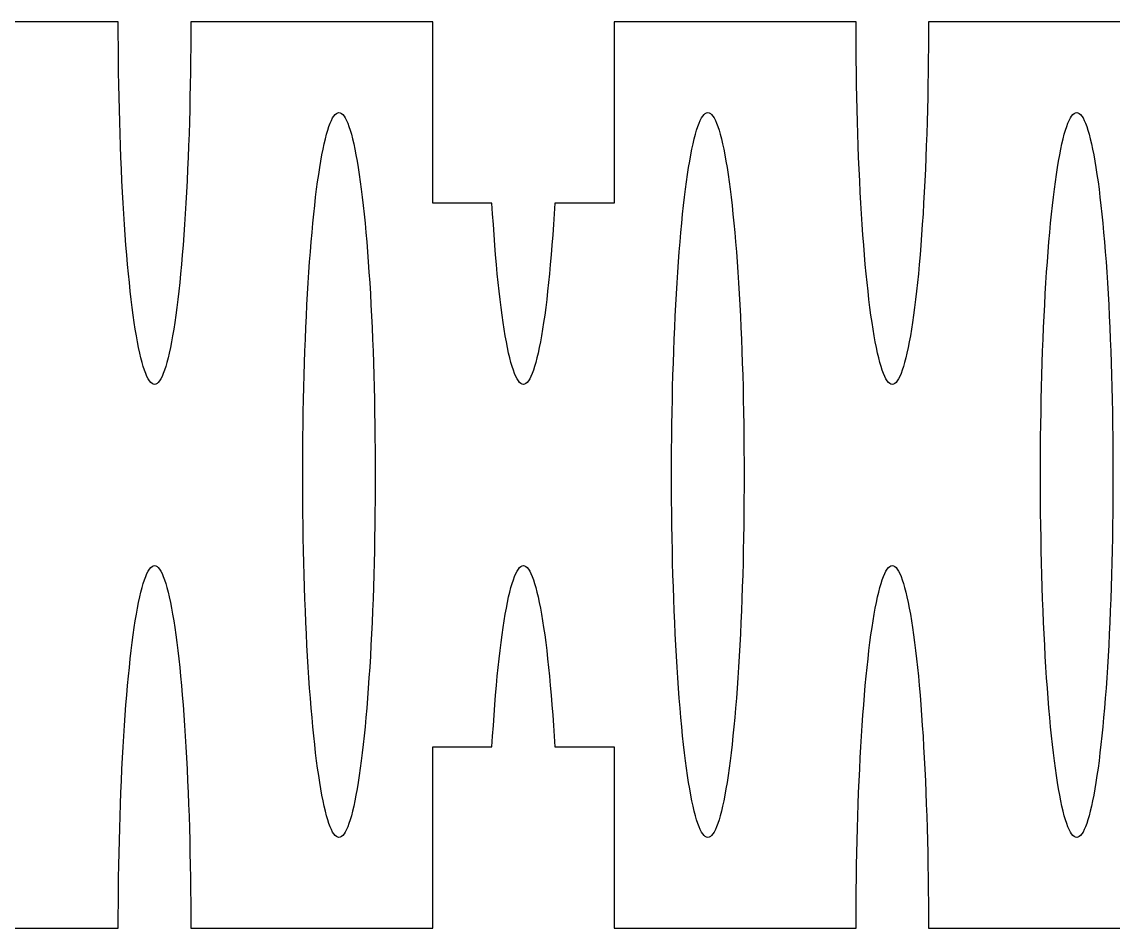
# Model space of a CAD drawing. Header units: metres. Extents: x -317 to 317, y -178 to -110.
# Drawn here: x -229.65 to -190.51, y -178.25 to -145.75 of the extents above; entities that cross this region are included whole.
import ezdxf

# ---------------------------------------------------------------- set-up
doc = ezdxf.new("R2010")
doc.units = ezdxf.units.M

msp = doc.modelspace()

# ---------------------------------------------------------------- linework, layer by layer
for p, q in [((-226.187, -145.75), (-236.815, -145.75)), ((-226.186, -146.204), (-226.187, -145.75)), ((-223.587, -145.75), (-223.588, -146.204)), ((-214.908, -145.75), (-223.587, -145.75)), ((-214.908, -152.25), (-214.908, -145.75)), ((-199.729, -145.75), (-208.408, -145.75)), ((-208.408, -145.75), (-208.408, -152.25)), ((-199.729, -146.204), (-199.729, -145.75)), ((-197.129, -145.75), (-197.13, -146.204)), ((-186.501, -145.75), (-197.129, -145.75)), ((-226.184, -146.657), (-226.186, -146.204)), ((-223.588, -146.204), (-223.59, -146.657)), ((-199.726, -146.657), (-199.729, -146.204)), ((-197.13, -146.204), (-197.133, -146.657)), ((-226.18, -147.109), (-226.184, -146.657)), ((-223.59, -146.657), (-223.594, -147.109)), ((-199.722, -147.109), (-199.726, -146.657)), ((-197.133, -146.657), (-197.137, -147.109)), ((-226.174, -147.559), (-226.18, -147.109)), ((-223.594, -147.109), (-223.599, -147.559)), ((-199.717, -147.559), (-199.722, -147.109)), ((-197.137, -147.109), (-197.142, -147.559)), ((-226.167, -148.007), (-226.174, -147.559)), ((-223.599, -147.559), (-223.606, -148.007)), ((-199.71, -148.007), (-199.717, -147.559)), ((-197.142, -147.559), (-197.149, -148.007)), ((-226.158, -148.453), (-226.167, -148.007)), ((-223.606, -148.007), (-223.615, -148.453)), ((-199.701, -148.453), (-199.71, -148.007)), ((-197.149, -148.007), (-197.158, -148.453)), ((-226.148, -148.895), (-226.158, -148.453)), ((-223.615, -148.453), (-223.625, -148.895)), ((-199.691, -148.895), (-199.701, -148.453)), ((-197.158, -148.453), (-197.168, -148.895)), ((-226.136, -149.333), (-226.148, -148.895)), ((-223.625, -148.895), (-223.637, -149.333)), ((-218.453, -149.127), (-218.408, -149.071)), ((-218.408, -149.071), (-218.363, -149.032)), ((-218.363, -149.032), (-218.318, -149.008)), ((-218.318, -149.008), (-218.272, -149)), ((-218.272, -149), (-218.227, -149.008)), ((-218.227, -149.008), (-218.182, -149.032)), ((-218.182, -149.032), (-218.137, -149.071)), ((-218.137, -149.071), (-218.091, -149.127)), ((-205.225, -149.127), (-205.18, -149.071)), ((-205.18, -149.071), (-205.134, -149.032)), ((-205.134, -149.032), (-205.089, -149.008)), ((-205.089, -149.008), (-205.044, -149)), ((-205.044, -149), (-204.998, -149.008)), ((-204.998, -149.008), (-204.953, -149.032)), ((-204.953, -149.032), (-204.908, -149.071)), ((-204.908, -149.071), (-204.863, -149.127)), ((-199.679, -149.333), (-199.691, -148.895)), ((-197.168, -148.895), (-197.18, -149.333)), ((-191.996, -149.127), (-191.951, -149.071)), ((-191.951, -149.071), (-191.906, -149.032)), ((-191.906, -149.032), (-191.861, -149.008)), ((-191.861, -149.008), (-191.815, -149)), ((-191.815, -149), (-191.77, -149.008)), ((-191.77, -149.008), (-191.724, -149.032)), ((-191.724, -149.032), (-191.679, -149.071)), ((-191.679, -149.071), (-191.634, -149.127)), ((-226.123, -149.767), (-226.136, -149.333)), ((-223.637, -149.333), (-223.65, -149.767)), ((-218.674, -149.636), (-218.631, -149.504)), ((-218.631, -149.504), (-218.587, -149.386)), ((-218.587, -149.386), (-218.543, -149.284)), ((-218.543, -149.284), (-218.498, -149.197)), ((-218.498, -149.197), (-218.453, -149.127)), ((-218.091, -149.127), (-218.047, -149.197)), ((-218.047, -149.197), (-218.002, -149.284)), ((-218.002, -149.284), (-217.958, -149.386)), ((-217.958, -149.386), (-217.914, -149.504)), ((-217.914, -149.504), (-217.871, -149.636)), ((-205.446, -149.636), (-205.402, -149.504)), ((-205.402, -149.504), (-205.358, -149.386)), ((-205.358, -149.386), (-205.314, -149.284)), ((-205.314, -149.284), (-205.27, -149.197)), ((-205.27, -149.197), (-205.225, -149.127)), ((-204.863, -149.127), (-204.818, -149.197)), ((-204.818, -149.197), (-204.774, -149.284)), ((-204.774, -149.284), (-204.729, -149.386)), ((-204.729, -149.386), (-204.685, -149.504)), ((-204.685, -149.504), (-204.642, -149.636)), ((-199.666, -149.767), (-199.679, -149.333)), ((-197.18, -149.333), (-197.193, -149.767)), ((-192.217, -149.636), (-192.173, -149.504)), ((-192.173, -149.504), (-192.13, -149.386)), ((-192.13, -149.386), (-192.085, -149.284)), ((-192.085, -149.284), (-192.041, -149.197)), ((-192.041, -149.197), (-191.996, -149.127)), ((-191.634, -149.127), (-191.589, -149.197)), ((-191.589, -149.197), (-191.545, -149.284)), ((-191.545, -149.284), (-191.501, -149.386)), ((-191.501, -149.386), (-191.457, -149.504)), ((-191.457, -149.504), (-191.413, -149.636)), ((-226.108, -150.196), (-226.123, -149.767)), ((-223.65, -149.767), (-223.665, -150.196)), ((-218.759, -149.947), (-218.717, -149.784)), ((-218.717, -149.784), (-218.674, -149.636)), ((-217.871, -149.636), (-217.828, -149.784)), ((-217.828, -149.784), (-217.785, -149.947)), ((-205.531, -149.947), (-205.488, -149.784)), ((-205.488, -149.784), (-205.446, -149.636)), ((-204.642, -149.636), (-204.599, -149.784)), ((-204.599, -149.784), (-204.557, -149.947)), ((-199.651, -150.196), (-199.666, -149.767)), ((-197.193, -149.767), (-197.208, -150.196)), ((-192.302, -149.947), (-192.26, -149.784)), ((-192.26, -149.784), (-192.217, -149.636)), ((-191.413, -149.636), (-191.371, -149.784)), ((-191.371, -149.784), (-191.328, -149.947)), ((-226.092, -150.62), (-226.108, -150.196)), ((-223.665, -150.196), (-223.681, -150.62)), ((-218.842, -150.316), (-218.801, -150.124)), ((-218.801, -150.124), (-218.759, -149.947)), ((-217.785, -149.947), (-217.744, -150.124)), ((-217.744, -150.124), (-217.703, -150.316)), ((-205.614, -150.316), (-205.573, -150.124)), ((-205.573, -150.124), (-205.531, -149.947)), ((-204.557, -149.947), (-204.515, -150.124)), ((-204.515, -150.124), (-204.474, -150.316)), ((-199.635, -150.62), (-199.651, -150.196)), ((-197.208, -150.196), (-197.224, -150.62)), ((-192.385, -150.316), (-192.344, -150.124)), ((-192.344, -150.124), (-192.302, -149.947)), ((-191.328, -149.947), (-191.286, -150.124)), ((-191.286, -150.124), (-191.245, -150.316)), ((-226.074, -151.038), (-226.092, -150.62)), ((-223.681, -150.62), (-223.699, -151.038)), ((-218.922, -150.742), (-218.883, -150.522)), ((-218.883, -150.522), (-218.842, -150.316)), ((-217.703, -150.316), (-217.662, -150.522)), ((-217.662, -150.522), (-217.622, -150.742)), ((-205.694, -150.742), (-205.654, -150.522)), ((-205.654, -150.522), (-205.614, -150.316)), ((-204.474, -150.316), (-204.433, -150.522)), ((-204.433, -150.522), (-204.394, -150.742)), ((-199.617, -151.038), (-199.635, -150.62)), ((-197.224, -150.62), (-197.242, -151.038)), ((-192.465, -150.742), (-192.425, -150.522)), ((-192.425, -150.522), (-192.385, -150.316)), ((-191.245, -150.316), (-191.205, -150.522)), ((-191.205, -150.522), (-191.165, -150.742)), ((-226.055, -151.449), (-226.074, -151.038)), ((-223.699, -151.038), (-223.718, -151.449)), ((-218.999, -151.223), (-218.961, -150.975)), ((-218.961, -150.975), (-218.922, -150.742)), ((-217.622, -150.742), (-217.584, -150.975)), ((-217.584, -150.975), (-217.545, -151.223)), ((-205.771, -151.223), (-205.733, -150.975)), ((-205.733, -150.975), (-205.694, -150.742)), ((-204.394, -150.742), (-204.355, -150.975)), ((-204.355, -150.975), (-204.317, -151.223)), ((-199.598, -151.449), (-199.617, -151.038)), ((-197.242, -151.038), (-197.261, -151.449)), ((-192.542, -151.223), (-192.504, -150.975)), ((-192.504, -150.975), (-192.465, -150.742)), ((-191.165, -150.742), (-191.126, -150.975)), ((-191.126, -150.975), (-191.088, -151.223)), ((-226.035, -151.853), (-226.055, -151.449)), ((-223.718, -151.449), (-223.739, -151.853)), ((-219.037, -151.483), (-218.999, -151.223)), ((-217.545, -151.223), (-217.508, -151.483)), ((-205.808, -151.483), (-205.771, -151.223)), ((-204.317, -151.223), (-204.28, -151.483)), ((-199.577, -151.853), (-199.598, -151.449)), ((-197.261, -151.449), (-197.282, -151.853)), ((-192.579, -151.483), (-192.542, -151.223)), ((-191.088, -151.223), (-191.051, -151.483)), ((-226.013, -152.25), (-226.035, -151.853)), ((-223.739, -151.853), (-223.761, -152.25)), ((-219.108, -152.041), (-219.073, -151.756)), ((-219.073, -151.756), (-219.037, -151.483)), ((-217.508, -151.483), (-217.472, -151.756)), ((-217.472, -151.756), (-217.437, -152.041)), ((-205.879, -152.041), (-205.844, -151.756)), ((-205.844, -151.756), (-205.808, -151.483)), ((-204.28, -151.483), (-204.243, -151.756)), ((-204.243, -151.756), (-204.208, -152.041)), ((-199.555, -152.25), (-199.577, -151.853)), ((-197.282, -151.853), (-197.304, -152.25)), ((-192.651, -152.041), (-192.616, -151.756)), ((-192.616, -151.756), (-192.579, -151.483)), ((-191.051, -151.483), (-191.015, -151.756)), ((-191.015, -151.756), (-190.98, -152.041)), ((-219.142, -152.339), (-219.108, -152.041)), ((-217.437, -152.041), (-217.403, -152.339)), ((-205.914, -152.339), (-205.879, -152.041)), ((-204.208, -152.041), (-204.174, -152.339)), ((-192.685, -152.339), (-192.651, -152.041)), ((-190.98, -152.041), (-190.945, -152.339)), ((-225.989, -152.639), (-226.013, -152.25)), ((-225.964, -153.02), (-225.989, -152.639)), ((-223.784, -152.639), (-223.809, -153.02)), ((-223.761, -152.25), (-223.784, -152.639)), ((-219.175, -152.649), (-219.142, -152.339)), ((-217.403, -152.339), (-217.369, -152.649)), ((-212.784, -152.25), (-214.908, -152.25)), ((-212.761, -152.639), (-212.784, -152.25)), ((-212.784, -152.25), (-212.784, -152.25)), ((-212.736, -153.02), (-212.761, -152.639)), ((-210.556, -152.639), (-210.58, -153.02)), ((-210.532, -152.25), (-210.556, -152.639)), ((-208.408, -152.25), (-210.532, -152.25)), ((-210.532, -152.25), (-210.532, -152.25)), ((-205.947, -152.649), (-205.914, -152.339)), ((-204.174, -152.339), (-204.141, -152.649)), ((-199.532, -152.639), (-199.555, -152.25)), ((-199.507, -153.02), (-199.532, -152.639)), ((-197.327, -152.639), (-197.352, -153.02)), ((-197.304, -152.25), (-197.327, -152.639)), ((-192.718, -152.649), (-192.685, -152.339)), ((-190.945, -152.339), (-190.912, -152.649)), ((-225.938, -153.391), (-225.964, -153.02)), ((-223.809, -153.02), (-223.835, -153.391)), ((-219.239, -153.301), (-219.208, -152.969)), ((-219.208, -152.969), (-219.175, -152.649)), ((-217.369, -152.649), (-217.337, -152.969)), ((-217.337, -152.969), (-217.306, -153.301)), ((-212.71, -153.391), (-212.736, -153.02)), ((-210.58, -153.02), (-210.606, -153.391)), ((-206.01, -153.301), (-205.979, -152.969)), ((-205.979, -152.969), (-205.947, -152.649)), ((-204.141, -152.649), (-204.109, -152.969)), ((-204.109, -152.969), (-204.078, -153.301)), ((-199.481, -153.391), (-199.507, -153.02)), ((-197.352, -153.02), (-197.378, -153.391)), ((-192.781, -153.301), (-192.75, -152.969)), ((-192.75, -152.969), (-192.718, -152.649)), ((-190.912, -152.649), (-190.88, -152.969)), ((-190.88, -152.969), (-190.849, -153.301)), ((-225.911, -153.754), (-225.938, -153.391)), ((-223.835, -153.391), (-223.862, -153.754)), ((-219.268, -153.644), (-219.239, -153.301)), ((-217.306, -153.301), (-217.277, -153.644)), ((-212.683, -153.754), (-212.71, -153.391)), ((-210.606, -153.391), (-210.634, -153.754)), ((-206.04, -153.644), (-206.01, -153.301)), ((-204.078, -153.301), (-204.048, -153.644)), ((-199.454, -153.754), (-199.481, -153.391)), ((-197.378, -153.391), (-197.405, -153.754)), ((-192.811, -153.644), (-192.781, -153.301)), ((-190.849, -153.301), (-190.819, -153.644)), ((-225.883, -154.106), (-225.911, -153.754)), ((-223.862, -153.754), (-223.891, -154.106)), ((-219.297, -153.996), (-219.268, -153.644)), ((-217.277, -153.644), (-217.248, -153.996)), ((-212.654, -154.106), (-212.683, -153.754)), ((-210.634, -153.754), (-210.662, -154.106)), ((-206.068, -153.996), (-206.04, -153.644)), ((-204.048, -153.644), (-204.019, -153.996)), ((-199.425, -154.106), (-199.454, -153.754)), ((-197.405, -153.754), (-197.434, -154.106)), ((-192.84, -153.996), (-192.811, -153.644)), ((-190.819, -153.644), (-190.791, -153.996)), ((-225.853, -154.449), (-225.883, -154.106)), ((-223.891, -154.106), (-223.921, -154.449)), ((-219.324, -154.359), (-219.297, -153.996)), ((-217.248, -153.996), (-217.221, -154.359)), ((-212.624, -154.449), (-212.654, -154.106)), ((-210.662, -154.106), (-210.692, -154.449)), ((-206.096, -154.359), (-206.068, -153.996)), ((-204.019, -153.996), (-203.992, -154.359)), ((-199.396, -154.449), (-199.425, -154.106)), ((-197.434, -154.106), (-197.463, -154.449)), ((-192.867, -154.359), (-192.84, -153.996)), ((-190.791, -153.996), (-190.763, -154.359)), ((-225.822, -154.781), (-225.853, -154.449)), ((-223.921, -154.449), (-223.952, -154.781)), ((-219.35, -154.73), (-219.324, -154.359)), ((-217.221, -154.359), (-217.195, -154.73)), ((-212.593, -154.781), (-212.624, -154.449)), ((-210.692, -154.449), (-210.723, -154.781)), ((-206.122, -154.73), (-206.096, -154.359)), ((-203.992, -154.359), (-203.966, -154.73)), ((-199.365, -154.781), (-199.396, -154.449)), ((-197.463, -154.449), (-197.494, -154.781)), ((-192.893, -154.73), (-192.867, -154.359)), ((-190.763, -154.359), (-190.737, -154.73)), ((-225.79, -155.101), (-225.822, -154.781)), ((-223.952, -154.781), (-223.984, -155.101)), ((-219.375, -155.111), (-219.35, -154.73)), ((-217.195, -154.73), (-217.17, -155.111)), ((-212.561, -155.101), (-212.593, -154.781)), ((-210.723, -154.781), (-210.755, -155.101)), ((-206.146, -155.111), (-206.122, -154.73)), ((-203.966, -154.73), (-203.941, -155.111)), ((-199.333, -155.101), (-199.365, -154.781)), ((-197.494, -154.781), (-197.526, -155.101)), ((-192.918, -155.111), (-192.893, -154.73)), ((-190.737, -154.73), (-190.713, -155.111)), ((-225.757, -155.411), (-225.79, -155.101)), ((-223.984, -155.101), (-224.017, -155.411)), ((-219.398, -155.5), (-219.375, -155.111)), ((-217.17, -155.111), (-217.147, -155.5)), ((-212.528, -155.411), (-212.561, -155.101)), ((-210.755, -155.101), (-210.788, -155.411)), ((-206.17, -155.5), (-206.146, -155.111)), ((-203.941, -155.111), (-203.918, -155.5)), ((-199.299, -155.411), (-199.333, -155.101)), ((-197.526, -155.101), (-197.56, -155.411)), ((-192.941, -155.5), (-192.918, -155.111)), ((-190.713, -155.111), (-190.689, -155.5)), ((-225.722, -155.709), (-225.757, -155.411)), ((-225.687, -155.994), (-225.722, -155.709)), ((-224.051, -155.709), (-224.086, -155.994)), ((-224.017, -155.411), (-224.051, -155.709)), ((-219.42, -155.897), (-219.398, -155.5)), ((-217.147, -155.5), (-217.125, -155.897)), ((-212.494, -155.709), (-212.528, -155.411)), ((-212.458, -155.994), (-212.494, -155.709)), ((-210.822, -155.709), (-210.858, -155.994)), ((-210.788, -155.411), (-210.822, -155.709)), ((-206.192, -155.897), (-206.17, -155.5)), ((-203.918, -155.5), (-203.896, -155.897)), ((-199.265, -155.709), (-199.299, -155.411)), ((-199.23, -155.994), (-199.265, -155.709)), ((-197.594, -155.709), (-197.629, -155.994)), ((-197.56, -155.411), (-197.594, -155.709)), ((-192.963, -155.897), (-192.941, -155.5)), ((-190.689, -155.5), (-190.667, -155.897)), ((-225.651, -156.267), (-225.687, -155.994)), ((-224.086, -155.994), (-224.123, -156.267)), ((-219.441, -156.301), (-219.42, -155.897)), ((-217.125, -155.897), (-217.104, -156.301)), ((-212.422, -156.267), (-212.458, -155.994)), ((-210.858, -155.994), (-210.894, -156.267)), ((-206.212, -156.301), (-206.192, -155.897)), ((-203.896, -155.897), (-203.875, -156.301)), ((-199.194, -156.267), (-199.23, -155.994)), ((-197.629, -155.994), (-197.665, -156.267)), ((-192.984, -156.301), (-192.963, -155.897)), ((-190.667, -155.897), (-190.647, -156.301)), ((-225.614, -156.527), (-225.651, -156.267)), ((-225.576, -156.775), (-225.614, -156.527)), ((-224.16, -156.527), (-224.198, -156.775)), ((-224.123, -156.267), (-224.16, -156.527)), ((-219.46, -156.712), (-219.441, -156.301)), ((-217.104, -156.301), (-217.085, -156.712)), ((-212.385, -156.527), (-212.422, -156.267)), ((-212.347, -156.775), (-212.385, -156.527)), ((-210.931, -156.527), (-210.969, -156.775)), ((-210.894, -156.267), (-210.931, -156.527)), ((-206.231, -156.712), (-206.212, -156.301)), ((-203.875, -156.301), (-203.856, -156.712)), ((-199.156, -156.527), (-199.194, -156.267)), ((-199.118, -156.775), (-199.156, -156.527)), ((-197.703, -156.527), (-197.741, -156.775)), ((-197.665, -156.267), (-197.703, -156.527)), ((-193.003, -156.712), (-192.984, -156.301)), ((-190.647, -156.301), (-190.628, -156.712)), ((-225.537, -157.008), (-225.576, -156.775)), ((-224.198, -156.775), (-224.237, -157.008)), ((-219.478, -157.13), (-219.46, -156.712)), ((-217.085, -156.712), (-217.067, -157.13)), ((-212.308, -157.008), (-212.347, -156.775)), ((-210.969, -156.775), (-211.008, -157.008)), ((-206.249, -157.13), (-206.231, -156.712)), ((-203.856, -156.712), (-203.838, -157.13)), ((-199.079, -157.008), (-199.118, -156.775)), ((-197.741, -156.775), (-197.779, -157.008)), ((-193.02, -157.13), (-193.003, -156.712)), ((-190.628, -156.712), (-190.61, -157.13)), ((-225.497, -157.228), (-225.537, -157.008)), ((-225.457, -157.434), (-225.497, -157.228)), ((-224.276, -157.228), (-224.317, -157.434)), ((-224.237, -157.008), (-224.276, -157.228)), ((-219.494, -157.554), (-219.478, -157.13)), ((-217.067, -157.13), (-217.051, -157.554)), ((-212.268, -157.228), (-212.308, -157.008)), ((-212.228, -157.434), (-212.268, -157.228)), ((-211.048, -157.228), (-211.088, -157.434)), ((-211.008, -157.008), (-211.048, -157.228)), ((-206.265, -157.554), (-206.249, -157.13)), ((-203.838, -157.13), (-203.822, -157.554)), ((-199.04, -157.228), (-199.079, -157.008)), ((-198.999, -157.434), (-199.04, -157.228)), ((-197.819, -157.228), (-197.86, -157.434)), ((-197.779, -157.008), (-197.819, -157.228)), ((-193.037, -157.554), (-193.02, -157.13)), ((-190.61, -157.13), (-190.594, -157.554)), ((-225.415, -157.626), (-225.457, -157.434)), ((-225.374, -157.803), (-225.415, -157.626)), ((-224.358, -157.626), (-224.4, -157.803)), ((-224.317, -157.434), (-224.358, -157.626)), ((-219.509, -157.983), (-219.494, -157.554)), ((-217.051, -157.554), (-217.036, -157.983)), ((-212.187, -157.626), (-212.228, -157.434)), ((-212.145, -157.803), (-212.187, -157.626)), ((-211.129, -157.626), (-211.171, -157.803)), ((-211.088, -157.434), (-211.129, -157.626)), ((-206.28, -157.983), (-206.265, -157.554)), ((-203.822, -157.554), (-203.807, -157.983)), ((-198.958, -157.626), (-198.999, -157.434)), ((-198.916, -157.803), (-198.958, -157.626)), ((-197.901, -157.626), (-197.942, -157.803)), ((-197.86, -157.434), (-197.901, -157.626)), ((-193.052, -157.983), (-193.037, -157.554)), ((-190.594, -157.554), (-190.579, -157.983)), ((-225.331, -157.966), (-225.374, -157.803)), ((-225.288, -158.114), (-225.331, -157.966)), ((-225.245, -158.246), (-225.288, -158.114)), ((-224.485, -158.114), (-224.528, -158.246)), ((-224.442, -157.966), (-224.485, -158.114)), ((-224.4, -157.803), (-224.442, -157.966)), ((-219.522, -158.417), (-219.509, -157.983)), ((-217.036, -157.983), (-217.023, -158.417)), ((-212.103, -157.966), (-212.145, -157.803)), ((-212.06, -158.114), (-212.103, -157.966)), ((-212.016, -158.246), (-212.06, -158.114)), ((-211.256, -158.114), (-211.3, -158.246)), ((-211.213, -157.966), (-211.256, -158.114)), ((-211.171, -157.803), (-211.213, -157.966)), ((-206.293, -158.417), (-206.28, -157.983)), ((-203.807, -157.983), (-203.794, -158.417)), ((-198.874, -157.966), (-198.916, -157.803)), ((-198.831, -158.114), (-198.874, -157.966)), ((-198.788, -158.246), (-198.831, -158.114)), ((-198.028, -158.114), (-198.071, -158.246)), ((-197.985, -157.966), (-198.028, -158.114)), ((-197.942, -157.803), (-197.985, -157.966)), ((-193.065, -158.417), (-193.052, -157.983)), ((-190.579, -157.983), (-190.566, -158.417)), ((-225.201, -158.364), (-225.245, -158.246)), ((-225.157, -158.466), (-225.201, -158.364)), ((-225.112, -158.553), (-225.157, -158.466)), ((-224.616, -158.466), (-224.661, -158.553)), ((-224.572, -158.364), (-224.616, -158.466)), ((-224.528, -158.246), (-224.572, -158.364)), ((-219.534, -158.855), (-219.522, -158.417)), ((-217.023, -158.417), (-217.011, -158.855)), ((-211.973, -158.364), (-212.016, -158.246)), ((-211.928, -158.466), (-211.973, -158.364)), ((-211.884, -158.553), (-211.928, -158.466)), ((-211.388, -158.466), (-211.432, -158.553)), ((-211.344, -158.364), (-211.388, -158.466)), ((-211.3, -158.246), (-211.344, -158.364)), ((-206.305, -158.855), (-206.293, -158.417)), ((-203.794, -158.417), (-203.782, -158.855)), ((-198.744, -158.364), (-198.788, -158.246)), ((-198.7, -158.466), (-198.744, -158.364)), ((-198.655, -158.553), (-198.7, -158.466)), ((-198.159, -158.466), (-198.204, -158.553)), ((-198.115, -158.364), (-198.159, -158.466)), ((-198.071, -158.246), (-198.115, -158.364)), ((-193.077, -158.855), (-193.065, -158.417)), ((-190.566, -158.417), (-190.554, -158.855)), ((-225.068, -158.623), (-225.112, -158.553)), ((-225.023, -158.679), (-225.068, -158.623)), ((-224.977, -158.718), (-225.023, -158.679)), ((-224.932, -158.742), (-224.977, -158.718)), ((-224.887, -158.75), (-224.932, -158.742)), ((-224.841, -158.742), (-224.887, -158.75)), ((-224.796, -158.718), (-224.841, -158.742)), ((-224.751, -158.679), (-224.796, -158.718)), ((-224.706, -158.623), (-224.751, -158.679)), ((-224.661, -158.553), (-224.706, -158.623)), ((-219.544, -159.297), (-219.534, -158.855)), ((-217.011, -158.855), (-217.001, -159.297)), ((-211.839, -158.623), (-211.884, -158.553)), ((-211.794, -158.679), (-211.839, -158.623)), ((-211.749, -158.718), (-211.794, -158.679)), ((-211.703, -158.742), (-211.749, -158.718)), ((-211.658, -158.75), (-211.703, -158.742)), ((-211.613, -158.742), (-211.658, -158.75)), ((-211.567, -158.718), (-211.613, -158.742)), ((-211.522, -158.679), (-211.567, -158.718)), ((-211.477, -158.623), (-211.522, -158.679)), ((-211.432, -158.553), (-211.477, -158.623)), ((-206.315, -159.297), (-206.305, -158.855)), ((-203.782, -158.855), (-203.772, -159.297)), ((-198.61, -158.623), (-198.655, -158.553)), ((-198.565, -158.679), (-198.61, -158.623)), ((-198.52, -158.718), (-198.565, -158.679)), ((-198.475, -158.742), (-198.52, -158.718)), ((-198.429, -158.75), (-198.475, -158.742)), ((-198.384, -158.742), (-198.429, -158.75)), ((-198.339, -158.718), (-198.384, -158.742)), ((-198.294, -158.679), (-198.339, -158.718)), ((-198.249, -158.623), (-198.294, -158.679)), ((-198.204, -158.553), (-198.249, -158.623)), ((-193.087, -159.297), (-193.077, -158.855)), ((-190.554, -158.855), (-190.544, -159.297)), ((-219.553, -159.743), (-219.544, -159.297)), ((-217.001, -159.297), (-216.992, -159.743)), ((-206.324, -159.743), (-206.315, -159.297)), ((-203.772, -159.297), (-203.764, -159.743)), ((-193.095, -159.743), (-193.087, -159.297)), ((-190.544, -159.297), (-190.535, -159.743)), ((-219.56, -160.191), (-219.553, -159.743)), ((-216.992, -159.743), (-216.985, -160.191)), ((-206.331, -160.191), (-206.324, -159.743)), ((-203.764, -159.743), (-203.756, -160.191)), ((-193.103, -160.191), (-193.095, -159.743)), ((-190.535, -159.743), (-190.528, -160.191)), ((-219.565, -160.641), (-219.56, -160.191)), ((-216.985, -160.191), (-216.98, -160.641)), ((-206.337, -160.641), (-206.331, -160.191)), ((-203.756, -160.191), (-203.751, -160.641)), ((-193.108, -160.641), (-193.103, -160.191)), ((-190.528, -160.191), (-190.522, -160.641)), ((-219.569, -161.093), (-219.565, -160.641)), ((-216.98, -160.641), (-216.976, -161.093)), ((-206.341, -161.093), (-206.337, -160.641)), ((-203.751, -160.641), (-203.747, -161.093)), ((-193.112, -161.093), (-193.108, -160.641)), ((-190.522, -160.641), (-190.518, -161.093)), ((-219.572, -161.546), (-219.569, -161.093)), ((-216.976, -161.093), (-216.973, -161.546)), ((-206.343, -161.546), (-206.341, -161.093)), ((-203.747, -161.093), (-203.745, -161.546)), ((-193.114, -161.546), (-193.112, -161.093)), ((-190.518, -161.093), (-190.516, -161.546)), ((-219.572, -162), (-219.572, -161.546)), ((-216.973, -161.546), (-216.972, -162)), ((-206.344, -162), (-206.343, -161.546)), ((-203.745, -161.546), (-203.744, -162)), ((-193.115, -162), (-193.114, -161.546)), ((-190.516, -161.546), (-190.515, -162)), ((-219.572, -162.454), (-219.572, -162)), ((-216.972, -162), (-216.973, -162.454)), ((-206.343, -162.454), (-206.344, -162)), ((-203.744, -162), (-203.745, -162.454)), ((-193.114, -162.454), (-193.115, -162)), ((-190.515, -162), (-190.516, -162.454)), ((-219.569, -162.907), (-219.572, -162.454)), ((-216.973, -162.454), (-216.976, -162.907)), ((-206.341, -162.907), (-206.343, -162.454)), ((-203.745, -162.454), (-203.747, -162.907)), ((-193.112, -162.907), (-193.114, -162.454)), ((-190.516, -162.454), (-190.518, -162.907)), ((-219.565, -163.359), (-219.569, -162.907)), ((-216.976, -162.907), (-216.98, -163.359)), ((-206.337, -163.359), (-206.341, -162.907)), ((-203.747, -162.907), (-203.751, -163.359)), ((-193.108, -163.359), (-193.112, -162.907)), ((-190.518, -162.907), (-190.522, -163.359)), ((-219.56, -163.809), (-219.565, -163.359)), ((-216.98, -163.359), (-216.985, -163.809)), ((-206.331, -163.809), (-206.337, -163.359)), ((-203.751, -163.359), (-203.756, -163.809)), ((-193.103, -163.809), (-193.108, -163.359)), ((-190.522, -163.359), (-190.528, -163.809)), ((-219.553, -164.257), (-219.56, -163.809)), ((-216.985, -163.809), (-216.992, -164.257)), ((-206.324, -164.257), (-206.331, -163.809)), ((-203.756, -163.809), (-203.764, -164.257)), ((-193.095, -164.257), (-193.103, -163.809)), ((-190.528, -163.809), (-190.535, -164.257)), ((-219.544, -164.703), (-219.553, -164.257)), ((-216.992, -164.257), (-217.001, -164.703)), ((-206.315, -164.703), (-206.324, -164.257)), ((-203.764, -164.257), (-203.772, -164.703)), ((-193.087, -164.703), (-193.095, -164.257)), ((-190.535, -164.257), (-190.544, -164.703)), ((-219.534, -165.145), (-219.544, -164.703)), ((-217.001, -164.703), (-217.011, -165.145)), ((-206.305, -165.145), (-206.315, -164.703)), ((-203.772, -164.703), (-203.782, -165.145)), ((-193.077, -165.145), (-193.087, -164.703)), ((-190.544, -164.703), (-190.554, -165.145)), ((-219.522, -165.583), (-219.534, -165.145)), ((-217.011, -165.145), (-217.023, -165.583)), ((-206.293, -165.583), (-206.305, -165.145)), ((-203.782, -165.145), (-203.794, -165.583)), ((-193.065, -165.583), (-193.077, -165.145)), ((-190.554, -165.145), (-190.566, -165.583)), ((-225.201, -165.636), (-225.157, -165.534)), ((-225.157, -165.534), (-225.112, -165.447)), ((-225.112, -165.447), (-225.068, -165.377)), ((-225.068, -165.377), (-225.023, -165.321)), ((-225.023, -165.321), (-224.977, -165.282)), ((-224.977, -165.282), (-224.932, -165.258)), ((-224.932, -165.258), (-224.887, -165.25)), ((-224.887, -165.25), (-224.841, -165.258)), ((-224.841, -165.258), (-224.796, -165.282)), ((-224.796, -165.282), (-224.751, -165.321)), ((-224.751, -165.321), (-224.706, -165.377)), ((-224.706, -165.377), (-224.661, -165.447)), ((-224.661, -165.447), (-224.616, -165.534)), ((-224.616, -165.534), (-224.572, -165.636)), ((-211.973, -165.636), (-211.928, -165.534)), ((-211.928, -165.534), (-211.884, -165.447)), ((-211.884, -165.447), (-211.839, -165.377)), ((-211.839, -165.377), (-211.794, -165.321)), ((-211.794, -165.321), (-211.749, -165.282)), ((-211.749, -165.282), (-211.703, -165.258)), ((-211.703, -165.258), (-211.658, -165.25)), ((-211.658, -165.25), (-211.613, -165.258)), ((-211.613, -165.258), (-211.567, -165.282)), ((-211.567, -165.282), (-211.522, -165.321)), ((-211.522, -165.321), (-211.477, -165.377)), ((-211.477, -165.377), (-211.432, -165.447)), ((-211.432, -165.447), (-211.388, -165.534)), ((-211.388, -165.534), (-211.344, -165.636)), ((-198.744, -165.636), (-198.7, -165.534)), ((-198.7, -165.534), (-198.655, -165.447)), ((-198.655, -165.447), (-198.61, -165.377)), ((-198.61, -165.377), (-198.565, -165.321)), ((-198.565, -165.321), (-198.52, -165.282)), ((-198.52, -165.282), (-198.475, -165.258)), ((-198.475, -165.258), (-198.429, -165.25)), ((-198.429, -165.25), (-198.384, -165.258)), ((-198.384, -165.258), (-198.339, -165.282)), ((-198.339, -165.282), (-198.294, -165.321)), ((-198.294, -165.321), (-198.249, -165.377)), ((-198.249, -165.377), (-198.204, -165.447)), ((-198.204, -165.447), (-198.159, -165.534)), ((-198.159, -165.534), (-198.115, -165.636)), ((-225.331, -166.034), (-225.288, -165.886)), ((-225.288, -165.886), (-225.245, -165.754)), ((-225.245, -165.754), (-225.201, -165.636)), ((-224.572, -165.636), (-224.528, -165.754)), ((-224.528, -165.754), (-224.485, -165.886)), ((-224.485, -165.886), (-224.442, -166.034)), ((-219.509, -166.017), (-219.522, -165.583)), ((-217.023, -165.583), (-217.036, -166.017)), ((-212.103, -166.034), (-212.06, -165.886)), ((-212.06, -165.886), (-212.016, -165.754)), ((-212.016, -165.754), (-211.973, -165.636)), ((-211.344, -165.636), (-211.3, -165.754)), ((-211.3, -165.754), (-211.256, -165.886)), ((-211.256, -165.886), (-211.213, -166.034)), ((-206.28, -166.017), (-206.293, -165.583)), ((-203.794, -165.583), (-203.807, -166.017)), ((-198.874, -166.034), (-198.831, -165.886)), ((-198.831, -165.886), (-198.788, -165.754)), ((-198.788, -165.754), (-198.744, -165.636)), ((-198.115, -165.636), (-198.071, -165.754)), ((-198.071, -165.754), (-198.028, -165.886)), ((-198.028, -165.886), (-197.985, -166.034)), ((-193.052, -166.017), (-193.065, -165.583)), ((-190.566, -165.583), (-190.579, -166.017)), ((-225.415, -166.374), (-225.374, -166.197)), ((-225.374, -166.197), (-225.331, -166.034)), ((-224.442, -166.034), (-224.4, -166.197)), ((-224.4, -166.197), (-224.358, -166.374)), ((-219.494, -166.446), (-219.509, -166.017)), ((-217.036, -166.017), (-217.051, -166.446)), ((-212.187, -166.374), (-212.145, -166.197)), ((-212.145, -166.197), (-212.103, -166.034)), ((-211.213, -166.034), (-211.171, -166.197)), ((-211.171, -166.197), (-211.129, -166.374)), ((-206.265, -166.446), (-206.28, -166.017)), ((-203.807, -166.017), (-203.822, -166.446)), ((-198.958, -166.374), (-198.916, -166.197)), ((-198.916, -166.197), (-198.874, -166.034)), ((-197.985, -166.034), (-197.942, -166.197)), ((-197.942, -166.197), (-197.901, -166.374)), ((-193.037, -166.446), (-193.052, -166.017)), ((-190.579, -166.017), (-190.594, -166.446)), ((-225.497, -166.772), (-225.457, -166.566)), ((-225.457, -166.566), (-225.415, -166.374)), ((-224.358, -166.374), (-224.317, -166.566)), ((-224.317, -166.566), (-224.276, -166.772)), ((-219.478, -166.87), (-219.494, -166.446)), ((-217.051, -166.446), (-217.067, -166.87)), ((-212.268, -166.772), (-212.228, -166.566)), ((-212.228, -166.566), (-212.187, -166.374)), ((-211.129, -166.374), (-211.088, -166.566)), ((-211.088, -166.566), (-211.048, -166.772)), ((-206.249, -166.87), (-206.265, -166.446)), ((-203.822, -166.446), (-203.838, -166.87)), ((-199.04, -166.772), (-198.999, -166.566)), ((-198.999, -166.566), (-198.958, -166.374)), ((-197.901, -166.374), (-197.86, -166.566)), ((-197.86, -166.566), (-197.819, -166.772)), ((-193.02, -166.87), (-193.037, -166.446)), ((-190.594, -166.446), (-190.61, -166.87)), ((-225.576, -167.225), (-225.537, -166.992)), ((-225.537, -166.992), (-225.497, -166.772)), ((-224.276, -166.772), (-224.237, -166.992)), ((-224.237, -166.992), (-224.198, -167.225)), ((-219.46, -167.288), (-219.478, -166.87)), ((-217.067, -166.87), (-217.085, -167.288)), ((-212.347, -167.225), (-212.308, -166.992)), ((-212.308, -166.992), (-212.268, -166.772)), ((-211.048, -166.772), (-211.008, -166.992)), ((-211.008, -166.992), (-210.969, -167.225)), ((-206.231, -167.288), (-206.249, -166.87)), ((-203.838, -166.87), (-203.856, -167.288)), ((-199.118, -167.225), (-199.079, -166.992)), ((-199.079, -166.992), (-199.04, -166.772)), ((-197.819, -166.772), (-197.779, -166.992)), ((-197.779, -166.992), (-197.741, -167.225)), ((-193.003, -167.288), (-193.02, -166.87)), ((-190.61, -166.87), (-190.628, -167.288)), ((-225.651, -167.733), (-225.614, -167.473)), ((-225.614, -167.473), (-225.576, -167.225)), ((-224.198, -167.225), (-224.16, -167.473)), ((-224.16, -167.473), (-224.123, -167.733)), ((-219.441, -167.699), (-219.46, -167.288)), ((-217.085, -167.288), (-217.104, -167.699)), ((-212.422, -167.733), (-212.385, -167.473)), ((-212.385, -167.473), (-212.347, -167.225)), ((-210.969, -167.225), (-210.931, -167.473)), ((-210.931, -167.473), (-210.894, -167.733)), ((-206.212, -167.699), (-206.231, -167.288)), ((-203.856, -167.288), (-203.875, -167.699)), ((-199.194, -167.733), (-199.156, -167.473)), ((-199.156, -167.473), (-199.118, -167.225)), ((-197.741, -167.225), (-197.703, -167.473)), ((-197.703, -167.473), (-197.665, -167.733)), ((-192.984, -167.699), (-193.003, -167.288)), ((-190.628, -167.288), (-190.647, -167.699)), ((-225.687, -168.006), (-225.651, -167.733)), ((-224.123, -167.733), (-224.086, -168.006)), ((-219.42, -168.103), (-219.441, -167.699)), ((-217.104, -167.699), (-217.125, -168.103)), ((-212.458, -168.006), (-212.422, -167.733)), ((-210.894, -167.733), (-210.858, -168.006)), ((-206.192, -168.103), (-206.212, -167.699)), ((-203.875, -167.699), (-203.896, -168.103)), ((-199.23, -168.006), (-199.194, -167.733)), ((-197.665, -167.733), (-197.629, -168.006)), ((-192.963, -168.103), (-192.984, -167.699)), ((-190.647, -167.699), (-190.667, -168.103)), ((-225.757, -168.589), (-225.722, -168.291)), ((-225.722, -168.291), (-225.687, -168.006)), ((-224.086, -168.006), (-224.051, -168.291)), ((-224.051, -168.291), (-224.017, -168.589)), ((-219.398, -168.5), (-219.42, -168.103)), ((-217.125, -168.103), (-217.147, -168.5)), ((-212.528, -168.589), (-212.494, -168.291)), ((-212.494, -168.291), (-212.458, -168.006)), ((-210.858, -168.006), (-210.822, -168.291)), ((-210.822, -168.291), (-210.788, -168.589)), ((-206.17, -168.5), (-206.192, -168.103)), ((-203.896, -168.103), (-203.918, -168.5)), ((-199.299, -168.589), (-199.265, -168.291)), ((-199.265, -168.291), (-199.23, -168.006)), ((-197.629, -168.006), (-197.594, -168.291)), ((-197.594, -168.291), (-197.56, -168.589)), ((-192.941, -168.5), (-192.963, -168.103)), ((-190.667, -168.103), (-190.689, -168.5)), ((-225.79, -168.899), (-225.757, -168.589)), ((-224.017, -168.589), (-223.984, -168.899)), ((-219.375, -168.889), (-219.398, -168.5)), ((-217.147, -168.5), (-217.17, -168.889)), ((-212.561, -168.899), (-212.528, -168.589)), ((-210.788, -168.589), (-210.755, -168.899)), ((-206.146, -168.889), (-206.17, -168.5)), ((-203.918, -168.5), (-203.941, -168.889)), ((-199.333, -168.899), (-199.299, -168.589)), ((-197.56, -168.589), (-197.526, -168.899)), ((-192.918, -168.889), (-192.941, -168.5)), ((-190.689, -168.5), (-190.713, -168.889)), ((-225.822, -169.219), (-225.79, -168.899)), ((-223.984, -168.899), (-223.952, -169.219)), ((-219.35, -169.27), (-219.375, -168.889)), ((-217.17, -168.889), (-217.195, -169.27)), ((-212.593, -169.219), (-212.561, -168.899)), ((-210.755, -168.899), (-210.723, -169.219)), ((-206.122, -169.27), (-206.146, -168.889)), ((-203.941, -168.889), (-203.966, -169.27)), ((-199.365, -169.219), (-199.333, -168.899)), ((-197.526, -168.899), (-197.494, -169.219)), ((-192.893, -169.27), (-192.918, -168.889)), ((-190.713, -168.889), (-190.737, -169.27)), ((-225.853, -169.551), (-225.822, -169.219)), ((-223.952, -169.219), (-223.921, -169.551)), ((-219.324, -169.641), (-219.35, -169.27)), ((-217.195, -169.27), (-217.221, -169.641)), ((-212.624, -169.551), (-212.593, -169.219)), ((-210.723, -169.219), (-210.692, -169.551)), ((-206.096, -169.641), (-206.122, -169.27)), ((-203.966, -169.27), (-203.992, -169.641)), ((-199.396, -169.551), (-199.365, -169.219)), ((-197.494, -169.219), (-197.463, -169.551)), ((-192.867, -169.641), (-192.893, -169.27)), ((-190.737, -169.27), (-190.763, -169.641)), ((-225.883, -169.894), (-225.853, -169.551)), ((-223.921, -169.551), (-223.891, -169.894)), ((-219.297, -170.004), (-219.324, -169.641)), ((-217.221, -169.641), (-217.248, -170.004)), ((-212.654, -169.894), (-212.624, -169.551)), ((-210.692, -169.551), (-210.662, -169.894)), ((-206.068, -170.004), (-206.096, -169.641)), ((-203.992, -169.641), (-204.019, -170.004)), ((-199.425, -169.894), (-199.396, -169.551)), ((-197.463, -169.551), (-197.434, -169.894)), ((-192.84, -170.004), (-192.867, -169.641)), ((-190.763, -169.641), (-190.791, -170.004)), ((-225.938, -170.609), (-225.911, -170.246)), ((-225.911, -170.246), (-225.883, -169.894)), ((-223.891, -169.894), (-223.862, -170.246)), ((-223.862, -170.246), (-223.835, -170.609)), ((-219.268, -170.356), (-219.297, -170.004)), ((-217.248, -170.004), (-217.277, -170.356)), ((-212.71, -170.609), (-212.683, -170.246)), ((-212.683, -170.246), (-212.654, -169.894)), ((-210.662, -169.894), (-210.634, -170.246)), ((-210.634, -170.246), (-210.606, -170.609)), ((-206.04, -170.356), (-206.068, -170.004)), ((-204.019, -170.004), (-204.048, -170.356)), ((-199.481, -170.609), (-199.454, -170.246)), ((-199.454, -170.246), (-199.425, -169.894)), ((-197.434, -169.894), (-197.405, -170.246)), ((-197.405, -170.246), (-197.378, -170.609)), ((-192.811, -170.356), (-192.84, -170.004)), ((-190.791, -170.004), (-190.819, -170.356)), ((-225.964, -170.98), (-225.938, -170.609)), ((-223.835, -170.609), (-223.809, -170.98)), ((-219.239, -170.699), (-219.268, -170.356)), ((-217.277, -170.356), (-217.306, -170.699)), ((-212.736, -170.98), (-212.71, -170.609)), ((-210.606, -170.609), (-210.58, -170.98)), ((-206.01, -170.699), (-206.04, -170.356)), ((-204.048, -170.356), (-204.078, -170.699)), ((-199.507, -170.98), (-199.481, -170.609)), ((-197.378, -170.609), (-197.352, -170.98)), ((-192.781, -170.699), (-192.811, -170.356)), ((-190.819, -170.356), (-190.849, -170.699)), ((-225.989, -171.361), (-225.964, -170.98)), ((-223.809, -170.98), (-223.784, -171.361)), ((-219.208, -171.031), (-219.239, -170.699)), ((-219.175, -171.351), (-219.208, -171.031)), ((-217.337, -171.031), (-217.369, -171.351)), ((-217.306, -170.699), (-217.337, -171.031)), ((-212.761, -171.361), (-212.736, -170.98)), ((-210.58, -170.98), (-210.556, -171.361)), ((-205.979, -171.031), (-206.01, -170.699)), ((-205.947, -171.351), (-205.979, -171.031)), ((-204.109, -171.031), (-204.141, -171.351)), ((-204.078, -170.699), (-204.109, -171.031)), ((-199.532, -171.361), (-199.507, -170.98)), ((-197.352, -170.98), (-197.327, -171.361)), ((-192.75, -171.031), (-192.781, -170.699)), ((-192.718, -171.351), (-192.75, -171.031)), ((-190.88, -171.031), (-190.912, -171.351)), ((-190.849, -170.699), (-190.88, -171.031)), ((-226.013, -171.75), (-225.989, -171.361)), ((-223.784, -171.361), (-223.761, -171.75)), ((-219.142, -171.661), (-219.175, -171.351)), ((-217.369, -171.351), (-217.403, -171.661)), ((-212.784, -171.75), (-212.761, -171.361)), ((-210.556, -171.361), (-210.532, -171.75)), ((-205.914, -171.661), (-205.947, -171.351)), ((-204.141, -171.351), (-204.174, -171.661)), ((-199.555, -171.75), (-199.532, -171.361)), ((-197.327, -171.361), (-197.304, -171.75)), ((-192.685, -171.661), (-192.718, -171.351)), ((-190.912, -171.351), (-190.945, -171.661)), ((-226.035, -172.147), (-226.013, -171.75)), ((-223.761, -171.75), (-223.739, -172.147)), ((-219.108, -171.959), (-219.142, -171.661)), ((-217.403, -171.661), (-217.437, -171.959)), ((-214.908, -178.25), (-214.908, -171.75)), ((-214.908, -171.75), (-212.784, -171.75)), ((-212.784, -171.75), (-212.784, -171.75)), ((-210.532, -171.75), (-210.532, -171.75)), ((-210.532, -171.75), (-208.408, -171.75)), ((-208.408, -171.75), (-208.408, -178.25)), ((-205.879, -171.959), (-205.914, -171.661)), ((-204.174, -171.661), (-204.208, -171.959)), ((-199.577, -172.147), (-199.555, -171.75)), ((-197.304, -171.75), (-197.282, -172.147)), ((-192.651, -171.959), (-192.685, -171.661)), ((-190.945, -171.661), (-190.98, -171.959)), ((-226.055, -172.551), (-226.035, -172.147)), ((-223.739, -172.147), (-223.718, -172.551)), ((-219.073, -172.244), (-219.108, -171.959)), ((-217.437, -171.959), (-217.472, -172.244)), ((-205.844, -172.244), (-205.879, -171.959)), ((-204.208, -171.959), (-204.243, -172.244)), ((-199.598, -172.551), (-199.577, -172.147)), ((-197.282, -172.147), (-197.261, -172.551)), ((-192.616, -172.244), (-192.651, -171.959)), ((-190.98, -171.959), (-191.015, -172.244)), ((-226.074, -172.962), (-226.055, -172.551)), ((-223.718, -172.551), (-223.699, -172.962)), ((-219.037, -172.517), (-219.073, -172.244)), ((-218.999, -172.777), (-219.037, -172.517)), ((-217.508, -172.517), (-217.545, -172.777)), ((-217.472, -172.244), (-217.508, -172.517)), ((-205.808, -172.517), (-205.844, -172.244)), ((-205.771, -172.777), (-205.808, -172.517)), ((-204.28, -172.517), (-204.317, -172.777)), ((-204.243, -172.244), (-204.28, -172.517)), ((-199.617, -172.962), (-199.598, -172.551)), ((-197.261, -172.551), (-197.242, -172.962)), ((-192.579, -172.517), (-192.616, -172.244)), ((-192.542, -172.777), (-192.579, -172.517)), ((-191.051, -172.517), (-191.088, -172.777)), ((-191.015, -172.244), (-191.051, -172.517)), ((-226.092, -173.38), (-226.074, -172.962)), ((-223.699, -172.962), (-223.681, -173.38)), ((-218.961, -173.025), (-218.999, -172.777)), ((-217.545, -172.777), (-217.584, -173.025)), ((-205.733, -173.025), (-205.771, -172.777)), ((-204.317, -172.777), (-204.355, -173.025)), ((-199.635, -173.38), (-199.617, -172.962)), ((-197.242, -172.962), (-197.224, -173.38)), ((-192.504, -173.025), (-192.542, -172.777)), ((-191.088, -172.777), (-191.126, -173.025)), ((-226.108, -173.804), (-226.092, -173.38)), ((-223.681, -173.38), (-223.665, -173.804)), ((-218.922, -173.258), (-218.961, -173.025)), ((-218.883, -173.478), (-218.922, -173.258)), ((-217.622, -173.258), (-217.662, -173.478)), ((-217.584, -173.025), (-217.622, -173.258)), ((-205.694, -173.258), (-205.733, -173.025)), ((-205.654, -173.478), (-205.694, -173.258)), ((-204.394, -173.258), (-204.433, -173.478)), ((-204.355, -173.025), (-204.394, -173.258)), ((-199.651, -173.804), (-199.635, -173.38)), ((-197.224, -173.38), (-197.208, -173.804)), ((-192.465, -173.258), (-192.504, -173.025)), ((-192.425, -173.478), (-192.465, -173.258)), ((-191.165, -173.258), (-191.205, -173.478)), ((-191.126, -173.025), (-191.165, -173.258)), ((-218.842, -173.684), (-218.883, -173.478)), ((-218.801, -173.876), (-218.842, -173.684)), ((-217.703, -173.684), (-217.744, -173.876)), ((-217.662, -173.478), (-217.703, -173.684)), ((-205.614, -173.684), (-205.654, -173.478)), ((-205.573, -173.876), (-205.614, -173.684)), ((-204.474, -173.684), (-204.515, -173.876)), ((-204.433, -173.478), (-204.474, -173.684)), ((-192.385, -173.684), (-192.425, -173.478)), ((-192.344, -173.876), (-192.385, -173.684)), ((-191.245, -173.684), (-191.286, -173.876)), ((-191.205, -173.478), (-191.245, -173.684)), ((-226.123, -174.233), (-226.108, -173.804)), ((-223.665, -173.804), (-223.65, -174.233)), ((-218.759, -174.053), (-218.801, -173.876)), ((-218.717, -174.216), (-218.759, -174.053)), ((-217.785, -174.053), (-217.828, -174.216)), ((-217.744, -173.876), (-217.785, -174.053)), ((-205.531, -174.053), (-205.573, -173.876)), ((-205.488, -174.216), (-205.531, -174.053)), ((-204.557, -174.053), (-204.599, -174.216)), ((-204.515, -173.876), (-204.557, -174.053)), ((-199.666, -174.233), (-199.651, -173.804)), ((-197.208, -173.804), (-197.193, -174.233)), ((-192.302, -174.053), (-192.344, -173.876)), ((-192.26, -174.216), (-192.302, -174.053)), ((-191.328, -174.053), (-191.371, -174.216)), ((-191.286, -173.876), (-191.328, -174.053)), ((-226.136, -174.667), (-226.123, -174.233)), ((-223.65, -174.233), (-223.637, -174.667)), ((-218.674, -174.364), (-218.717, -174.216)), ((-218.631, -174.496), (-218.674, -174.364)), ((-218.587, -174.614), (-218.631, -174.496)), ((-217.914, -174.496), (-217.958, -174.614)), ((-217.871, -174.364), (-217.914, -174.496)), ((-217.828, -174.216), (-217.871, -174.364)), ((-205.446, -174.364), (-205.488, -174.216)), ((-205.402, -174.496), (-205.446, -174.364)), ((-205.358, -174.614), (-205.402, -174.496)), ((-204.685, -174.496), (-204.729, -174.614)), ((-204.642, -174.364), (-204.685, -174.496)), ((-204.599, -174.216), (-204.642, -174.364)), ((-199.679, -174.667), (-199.666, -174.233)), ((-197.193, -174.233), (-197.18, -174.667)), ((-192.217, -174.364), (-192.26, -174.216)), ((-192.173, -174.496), (-192.217, -174.364)), ((-192.13, -174.614), (-192.173, -174.496)), ((-191.457, -174.496), (-191.501, -174.614)), ((-191.413, -174.364), (-191.457, -174.496)), ((-191.371, -174.216), (-191.413, -174.364)), ((-226.148, -175.105), (-226.136, -174.667)), ((-223.637, -174.667), (-223.625, -175.105)), ((-218.543, -174.716), (-218.587, -174.614)), ((-218.498, -174.803), (-218.543, -174.716)), ((-218.453, -174.873), (-218.498, -174.803)), ((-218.408, -174.929), (-218.453, -174.873)), ((-218.363, -174.968), (-218.408, -174.929)), ((-218.137, -174.929), (-218.182, -174.968)), ((-218.091, -174.873), (-218.137, -174.929)), ((-218.047, -174.803), (-218.091, -174.873)), ((-218.002, -174.716), (-218.047, -174.803)), ((-217.958, -174.614), (-218.002, -174.716)), ((-205.314, -174.716), (-205.358, -174.614)), ((-205.27, -174.803), (-205.314, -174.716)), ((-205.225, -174.873), (-205.27, -174.803)), ((-205.18, -174.929), (-205.225, -174.873)), ((-205.134, -174.968), (-205.18, -174.929)), ((-204.908, -174.929), (-204.953, -174.968)), ((-204.863, -174.873), (-204.908, -174.929)), ((-204.818, -174.803), (-204.863, -174.873)), ((-204.774, -174.716), (-204.818, -174.803)), ((-204.729, -174.614), (-204.774, -174.716)), ((-199.691, -175.105), (-199.679, -174.667)), ((-197.18, -174.667), (-197.168, -175.105)), ((-192.085, -174.716), (-192.13, -174.614)), ((-192.041, -174.803), (-192.085, -174.716)), ((-191.996, -174.873), (-192.041, -174.803)), ((-191.951, -174.929), (-191.996, -174.873)), ((-191.906, -174.968), (-191.951, -174.929)), ((-191.679, -174.929), (-191.724, -174.968)), ((-191.634, -174.873), (-191.679, -174.929)), ((-191.589, -174.803), (-191.634, -174.873)), ((-191.545, -174.716), (-191.589, -174.803)), ((-191.501, -174.614), (-191.545, -174.716)), ((-226.158, -175.547), (-226.148, -175.105)), ((-223.625, -175.105), (-223.615, -175.547)), ((-218.318, -174.992), (-218.363, -174.968)), ((-218.272, -175), (-218.318, -174.992)), ((-218.227, -174.992), (-218.272, -175)), ((-218.182, -174.968), (-218.227, -174.992)), ((-205.089, -174.992), (-205.134, -174.968)), ((-205.044, -175), (-205.089, -174.992)), ((-204.998, -174.992), (-205.044, -175)), ((-204.953, -174.968), (-204.998, -174.992)), ((-199.701, -175.547), (-199.691, -175.105)), ((-197.168, -175.105), (-197.158, -175.547)), ((-191.861, -174.992), (-191.906, -174.968)), ((-191.815, -175), (-191.861, -174.992)), ((-191.77, -174.992), (-191.815, -175)), ((-191.724, -174.968), (-191.77, -174.992)), ((-226.167, -175.993), (-226.158, -175.547)), ((-223.615, -175.547), (-223.606, -175.993)), ((-199.71, -175.993), (-199.701, -175.547)), ((-197.158, -175.547), (-197.149, -175.993)), ((-226.174, -176.441), (-226.167, -175.993)), ((-223.606, -175.993), (-223.599, -176.441)), ((-199.717, -176.441), (-199.71, -175.993)), ((-197.149, -175.993), (-197.142, -176.441)), ((-226.18, -176.891), (-226.174, -176.441)), ((-223.599, -176.441), (-223.594, -176.891)), ((-199.722, -176.891), (-199.717, -176.441)), ((-197.142, -176.441), (-197.137, -176.891)), ((-226.184, -177.343), (-226.18, -176.891)), ((-223.594, -176.891), (-223.59, -177.343)), ((-199.726, -177.343), (-199.722, -176.891)), ((-197.137, -176.891), (-197.133, -177.343)), ((-226.186, -177.796), (-226.184, -177.343)), ((-223.59, -177.343), (-223.588, -177.796)), ((-199.729, -177.796), (-199.726, -177.343)), ((-197.133, -177.343), (-197.13, -177.796)), ((-226.187, -178.25), (-226.186, -177.796)), ((-223.588, -177.796), (-223.587, -178.25)), ((-199.729, -178.25), (-199.729, -177.796)), ((-197.13, -177.796), (-197.129, -178.25)), ((-236.815, -178.25), (-226.187, -178.25)), ((-223.587, -178.25), (-214.908, -178.25)), ((-208.408, -178.25), (-199.729, -178.25)), ((-197.129, -178.25), (-186.501, -178.25))]:
    msp.add_line(p, q)

doc.saveas('drawing.dxf')
